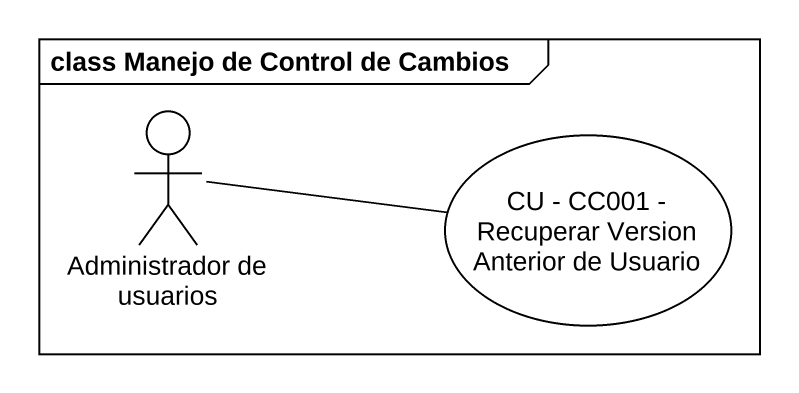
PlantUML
@startuml
mainframe class Manejo de Control de Cambios
actor "Administrador de usuarios" as Administrador_de_usuarios
usecase "CU - CC001 - Recuperar Version Anterior de Usuario" as CU_CC001_Recuperar_Version
Administrador_de_usuarios -right- CU_CC001_Recuperar_Version
@enduml
